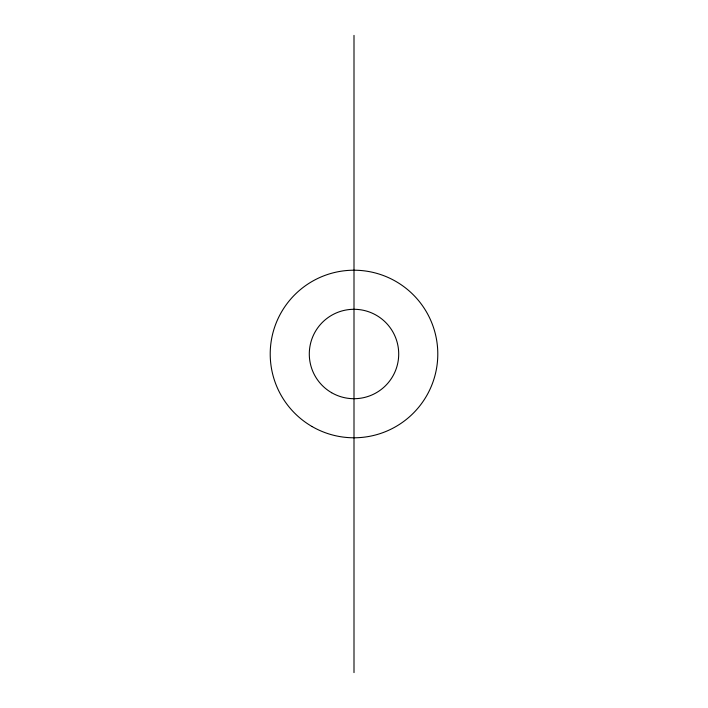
<?xml version="1.0" encoding="UTF-8"?>
<svg xmlns="http://www.w3.org/2000/svg" width="708" height="708" viewBox="0 0 708 708"><rect width="100%" height="100%" fill="white"/><g stroke="black" fill="none" stroke-linecap="round" stroke-linejoin="round"><path stroke-width="1.06" d="M354 35.4L354 672.6M312.104 426.561A83.792 83.792 0 0 0 437.792 354A83.792 83.792 0 0 0 312.104 281.439A83.792 83.792 0 0 0 312.104 426.561M331.645 392.719A44.71 44.71 0 0 0 398.71 354A44.71 44.71 0 0 0 331.645 315.281A44.71 44.71 0 0 0 331.645 392.719"/></g></svg>
